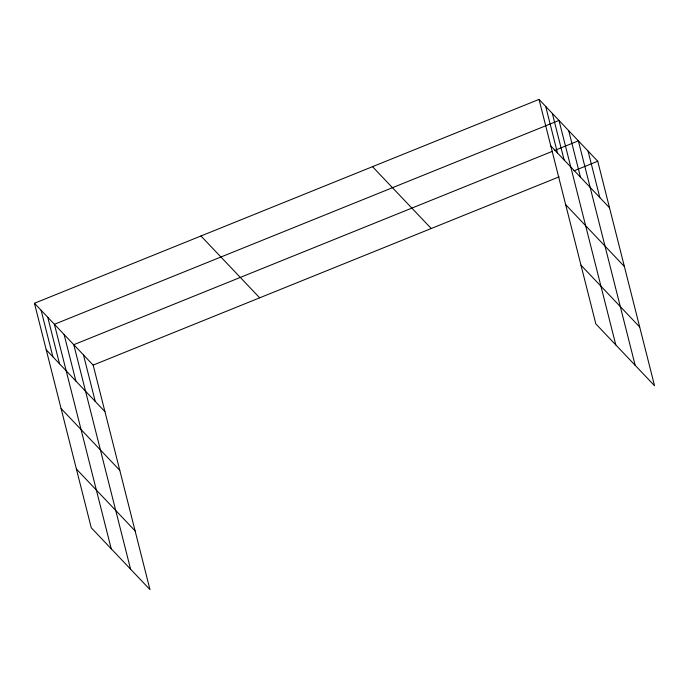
<?xml version="1.0" encoding="UTF-8"?>
<svg xmlns="http://www.w3.org/2000/svg" width="689" height="689" viewBox="0 0 689 689"><rect width="100%" height="100%" fill="white"/><g stroke="black" fill="none" stroke-linecap="round" stroke-linejoin="round"><path stroke-width="1.03" d="M34.45 303.263L93.161 365.101L149.969 589.603L91.258 527.757L34.45 303.263L539.031 99.397L597.742 161.243L654.55 385.737L595.839 323.899L539.031 99.397M552.595 151.244L73.783 344.698L130.591 569.192M554.585 150.443L578.372 140.832L635.172 365.334M93.161 365.101L559.089 176.858M573.954 170.855L597.742 161.243M550.804 145.93L609.515 207.768M565.669 204.659L624.38 266.497M580.973 265.17L639.693 327.008M372.516 166.669L431.228 228.515M200.964 235.982L259.675 297.829M46.223 349.788L104.935 411.634M61.088 408.517L119.8 470.363M76.393 469.028L135.104 530.875M588.053 151.037L599.826 197.571M568.683 130.626L580.457 177.159M615.802 344.922L558.994 120.42L54.414 324.286L111.222 548.788M552.337 113.418L564.11 159.943M545.688 106.407L557.461 152.932M83.472 354.904L95.246 401.429M64.103 334.492L75.876 381.026M47.756 317.276L59.53 363.809M41.107 310.274L52.881 356.799"/></g></svg>
